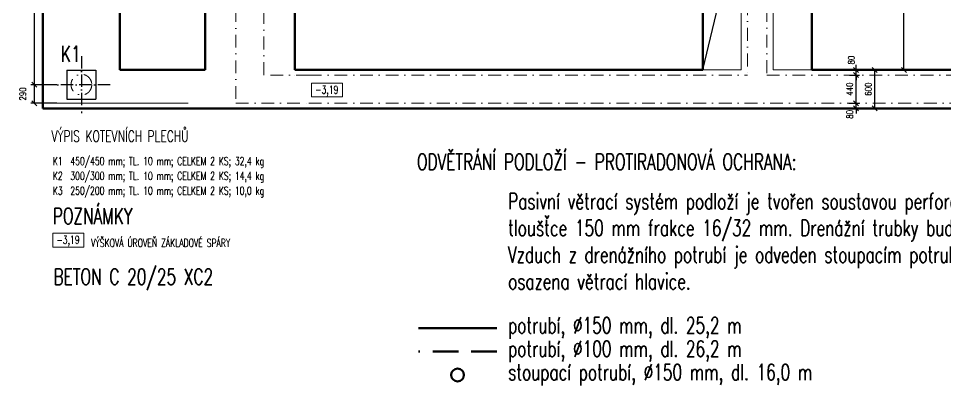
# Model space of a CAD drawing. Header units: millimetres. Extents: x 89194 to 559352, y -753138 to -204019.
# Drawn here: x 333167 to 347636, y -269994 to -264269 of the extents above; entities that cross this region are included whole.
import ezdxf

# ---------------------------------------------------------------- set-up
doc = ezdxf.new("R2010")
doc.units = ezdxf.units.MM
doc.header["$LTSCALE"] = 400
doc.header["$PDMODE"] = 3
for name, pattern in [('ACAD_ISO10W100', [18, 12, -3, 0, -3]), ('DASHDOT', [1, 0.5, -0.25, 0, -0.25]), ('DASHED', [0.75, 0.5, -0.25])]:
    doc.linetypes.add(name, pattern=pattern)
doc.layers.add('obrys slabý', color=7, linetype='Continuous')
doc.layers.add('čerchovaná', color=1, linetype='ACAD_ISO10W100')
for name, color, linetype, lineweight in [('RG_koty', 7, 'Continuous', 9), ('RG_pohled', 200, 'Continuous', 9), ('RG_popisy', 11, 'Continuous', 9), ('RG_radon_potrubí', 160, 'Continuous', 70), ('RG_zdivo nové', 1, 'Continuous', 50), ('RG_čerch 1', 6, 'DASHDOT', 9), ('text 2.5 mm', 7, 'Continuous', 13), ('text 3.5 mm', 7, 'Continuous', 15)]:
    doc.layers.add(name, color=color, linetype=linetype, lineweight=lineweight)
doc.styles.add('Koty', font='romans.shx', dxfattribs={"width": 0.8})
doc.styles.add('styl 2.5 mm', font='simplex.shx', dxfattribs={"width": 0.7, "height": 0.125})
doc.styles.add('styl 3.5 mm', font='simplex.shx', dxfattribs={"width": 0.7, "height": 0.175})
doc.styles.add('styl 5 mm', font='simplex.shx', dxfattribs={"width": 0.7, "height": 0.25})
doc.dimstyles.new('RG_50_vnitřní', dxfattribs={"dimscale": 50, "dimtxt": 2, "dimasz": 1.6, "dimexe": 1.15, "dimexo": 0, "dimgap": 1, "dimtad": 1, "dimdec": 0, "dimrnd": 5, "dimzin": 0, "dimdsep": 46, "dimtxsty": 'Koty', "dimblk1": 'OBLIQUE', "dimblk2": 'OBLIQUE', "dimsah": 1, "dimcen": 0.09, "dimclrd": 256, "dimclre": 256, "dimclrt": 2, "dimazin": 0, "dimtfac": 1, "dimtdec": 0, "dimtmove": 2, "dimatfit": 3, "dimfxl": 1.15, "dimfxlon": 1, "dimtolj": 1, "dimtzin": 0, "dimarcsym": 0})

# ---------------------------------------------------------------- blocks, each defined once
blk = doc.blocks.new('_Oblique')
at = {"color": 0, "linetype": 'ByBlock', "lineweight": -2}
blk.add_line((-0.5, -0.5), (0.5, 0.5), dxfattribs=at)
blk = doc.blocks.new('*D568')
at = {"layer": 'Defpoints', "color": 0, "transparency": 16777216}
for p in [(346111, -265071), (346532, -265071), (346114, -265671)]:
    blk.add_point(p, dxfattribs=at)
at = {"layer": 'RG_koty', "lineweight": -2, "transparency": 16777216}
for p, q in [((346182, -265071), (346590, -265071)), ((346532, -265671), (346532, -265071)), ((346182, -265671), (346590, -265671))]:
    blk.add_line(p, q, dxfattribs=at)
at = {"layer": 'RG_koty', "lineweight": -2, "transparency": 16777216, "xscale": 80, "yscale": 80, "zscale": 80}
for p, rotation in [((346532, -265071), 90), ((346532, -265671), 270)]:
    blk.add_blockref('_Oblique', p, dxfattribs=dict(at, rotation=rotation))
at = {"layer": 'RG_koty', "color": 2, "transparency": 16777216, "insert": (346432, -265371), "char_height": 100, "attachment_point": 5, "rotation": 90, "style": 'Koty'}
blk.add_mtext('\\A1;600', dxfattribs=at)
blk = doc.blocks.new('*D569')
at = {"layer": 'Defpoints', "color": 0, "transparency": 16777216}
for p in [(346111, -257965), (346989, -257965), (346111, -265071)]:
    blk.add_point(p, dxfattribs=at)
at = {"layer": 'RG_koty', "lineweight": -2, "transparency": 16777216}
for p, q in [((346639, -257965), (347046, -257965)), ((346989, -265071), (346989, -257965)), ((346639, -265071), (347046, -265071))]:
    blk.add_line(p, q, dxfattribs=at)
at = {"layer": 'RG_koty', "lineweight": -2, "transparency": 16777216, "xscale": 80, "yscale": 80, "zscale": 80}
for p, rotation in [((346989, -257965), 90), ((346989, -265071), 270)]:
    blk.add_blockref('_Oblique', p, dxfattribs=dict(at, rotation=rotation))
at = {"layer": 'RG_koty', "color": 2, "transparency": 16777216, "insert": (346889, -261518), "char_height": 100, "attachment_point": 5, "rotation": 90, "style": 'Koty'}
blk.add_mtext('\\A1;7105', dxfattribs=at)
blk = doc.blocks.new('*D570')
at = {"layer": 'Defpoints', "color": 0, "transparency": 16777216}
for p in [(346130, -265591), (346240, -265591), (346130, -265671)]:
    blk.add_point(p, dxfattribs=at)
at = {"layer": 'RG_koty', "lineweight": -2, "transparency": 16777216}
for p, q in [((346240, -265591), (346240, -265511)), ((346130, -265591), (346297, -265591)), ((346240, -265671), (346240, -265591)), ((346130, -265671), (346297, -265671)), ((346240, -265671), (346240, -265751))]:
    blk.add_line(p, q, dxfattribs=at)
at = {"layer": 'RG_koty', "lineweight": -2, "transparency": 16777216, "xscale": 80, "yscale": 80, "zscale": 80}
for p, rotation in [((346240, -265591), 270), ((346240, -265671), 90)]:
    blk.add_blockref('_Oblique', p, dxfattribs=dict(at, rotation=rotation))
at = {"layer": 'RG_koty', "color": 2, "transparency": 16777216, "insert": (346143, -265764), "char_height": 100, "attachment_point": 5, "rotation": 90, "style": 'Koty'}
blk.add_mtext('\\A1;80', dxfattribs=at)
blk = doc.blocks.new('*D571')
at = {"layer": 'Defpoints', "color": 0, "transparency": 16777216}
for p in [(346141, -265150), (346240, -265150), (346130, -265591)]:
    blk.add_point(p, dxfattribs=at)
at = {"layer": 'RG_koty', "lineweight": -2, "transparency": 16777216}
for p, q in [((346141, -265150), (346297, -265150)), ((346240, -265591), (346240, -265150)), ((346130, -265591), (346297, -265591))]:
    blk.add_line(p, q, dxfattribs=at)
at = {"layer": 'RG_koty', "lineweight": -2, "transparency": 16777216, "xscale": 80, "yscale": 80, "zscale": 80}
for p, rotation in [((346240, -265150), 90), ((346240, -265591), 270)]:
    blk.add_blockref('_Oblique', p, dxfattribs=dict(at, rotation=rotation))
at = {"layer": 'RG_koty', "color": 2, "transparency": 16777216, "insert": (346140, -265370), "char_height": 100, "attachment_point": 5, "rotation": 90, "style": 'Koty'}
blk.add_mtext('\\A1;440', dxfattribs=at)
blk = doc.blocks.new('*D572')
at = {"layer": 'Defpoints', "color": 0, "transparency": 16777216}
for p in [(346143, -265071), (346240, -265071), (346141, -265150)]:
    blk.add_point(p, dxfattribs=at)
at = {"layer": 'RG_koty', "lineweight": -2, "transparency": 16777216}
for p, q in [((346143, -265071), (346297, -265071)), ((346240, -265071), (346240, -264991)), ((346240, -265150), (346240, -265071)), ((346141, -265150), (346297, -265150)), ((346240, -265150), (346240, -265230))]:
    blk.add_line(p, q, dxfattribs=at)
at = {"layer": 'RG_koty', "lineweight": -2, "transparency": 16777216, "xscale": 80, "yscale": 80, "zscale": 80}
for p, rotation in [((346240, -265071), 270), ((346240, -265150), 90)]:
    blk.add_blockref('_Oblique', p, dxfattribs=dict(at, rotation=rotation))
at = {"layer": 'RG_koty', "color": 2, "transparency": 16777216, "insert": (346166, -264917), "char_height": 100, "attachment_point": 5, "rotation": 90, "style": 'Koty'}
blk.add_mtext('\\A1;80', dxfattribs=at)
blk = doc.blocks.new('*D602')
at = {"layer": 'Defpoints', "color": 0, "transparency": 16777216}
for p in [(333415, -265301), (333781, -265301), (333781, -265591)]:
    blk.add_point(p, dxfattribs=at)
at = {"layer": 'RG_koty', "lineweight": -2, "transparency": 16777216}
for p, q in [((333765, -265301), (333358, -265301)), ((333415, -265591), (333415, -265301)), ((333765, -265591), (333358, -265591))]:
    blk.add_line(p, q, dxfattribs=at)
at = {"layer": 'RG_koty', "lineweight": -2, "transparency": 16777216, "xscale": 80, "yscale": 80, "zscale": 80}
for p, rotation in [((333415, -265301), 90), ((333415, -265591), 270)]:
    blk.add_blockref('_Oblique', p, dxfattribs=dict(at, rotation=rotation))
at = {"layer": 'RG_koty', "color": 2, "transparency": 16777216, "insert": (333233, -265446), "char_height": 100, "attachment_point": 5, "rotation": 90, "style": 'Koty'}
blk.add_mtext('\\A1;290', dxfattribs=at)
blk = doc.blocks.new('*D603')
at = {"layer": 'Defpoints', "color": 0, "transparency": 16777216}
for p in [(333415, -261480), (333781, -261480), (333781, -265301)]:
    blk.add_point(p, dxfattribs=at)
at = {"layer": 'RG_koty', "lineweight": -2, "transparency": 16777216}
for p, q in [((333765, -261480), (333358, -261480)), ((333415, -265301), (333415, -261480)), ((333765, -265301), (333358, -265301))]:
    blk.add_line(p, q, dxfattribs=at)
at = {"layer": 'RG_koty', "lineweight": -2, "transparency": 16777216, "xscale": 80, "yscale": 80, "zscale": 80}
for p, rotation in [((333415, -261480), 90), ((333415, -265301), 270)]:
    blk.add_blockref('_Oblique', p, dxfattribs=dict(at, rotation=rotation))
at = {"layer": 'RG_koty', "color": 2, "transparency": 16777216, "insert": (333315, -263390), "char_height": 100, "attachment_point": 5, "rotation": 90, "style": 'Koty'}
blk.add_mtext('\\A1;3820', dxfattribs=at)

msp = doc.modelspace()

# ---------------------------------------------------------------- linework, layer by layer
at = {"layer": 'obrys slabý', "ltscale": 0.05}
for p, q in [((343848.3, -265070.7), (344689.2, -261556.2)), ((333923.3, -265075.7), (333923.3, -265525.7)), ((333923.3, -265075.7), (334373.3, -265075.7)), ((334373.3, -265075.7), (334373.3, -265525.7)), ((333923.3, -265525.7), (334373.3, -265525.7))]:
    msp.add_line(p, q, dxfattribs=at)
at = {"layer": 'RG_koty'}
for p, q in [((337742.5, -265277.8), (338224, -265277.8)), ((337742.5, -265493), (337742.5, -265277.8)), ((338224, -265277.8), (338224, -265493)), ((338224, -265493), (337742.5, -265493)), ((335815.9, -265590.7), (333720.8, -265590.7)), ((333703.5, -267620.3), (334184.9, -267620.3)), ((333703.5, -267835.5), (333703.5, -267620.3)), ((334184.9, -267620.3), (334184.9, -267835.5)), ((334184.9, -267835.5), (333703.5, -267835.5))]:
    msp.add_line(p, q, dxfattribs=at)
at = {"layer": 'RG_pohled', "ltscale": 0.05}
for p, q in [((344448.3, -257577.9), (344448.3, -265070.7)), ((344948.3, -257754), (344948.3, -265070.7)), ((343848.3, -265070.7), (344448.3, -265070.7)), ((344948.3, -265070.7), (345548.3, -265070.7))]:
    msp.add_line(p, q, dxfattribs=at)
at = {"layer": 'RG_radon_potrubí'}
msp.add_lwpolyline([(340632.4, -269100.1), (339407.9, -269100.1)], dxfattribs=at)
at = {"layer": 'RG_radon_potrubí', "linetype": 'DASHED', "ltscale": 2}
msp.add_lwpolyline([(340632.4, -269465), (339407.9, -269465)], dxfattribs=at)
at = {"layer": 'RG_radon_potrubí'}
msp.add_circle((340020.1, -269830), 100, dxfattribs=at)
at = {"layer": 'RG_zdivo nové'}
for p, q in [((336078.3, -257930.7), (336078.3, -265070.7)), ((345548.3, -257965.3), (345548.3, -265070.7)), ((337478.3, -265070.7), (337479, -259190.7)), ((343848.3, -259190.7), (343848.3, -265070.7)), ((334748.3, -265070.7), (336078.3, -265070.7)), ((337478.3, -265070.7), (343848.3, -265070.7)), ((345548.3, -265070.7), (351918.3, -265070.7)), ((337478.3, -265150.8), (337478.3, -265150.7)), ((333548.3, -265670.7), (353118.3, -265670.7))]:
    msp.add_line(p, q, dxfattribs=at)
for points in [[(333548.3, -257930.7), (333548.3, -265670.7)], [(334748.3, -257930.7), (334748.3, -265070.7)]]:
    msp.add_lwpolyline(points, dxfattribs=at)
at = {"layer": 'RG_čerch 1'}
for p, q in [((344548.3, -257613.1), (344548.3, -265150.7)), ((344848.3, -257718.8), (344848.3, -265150.2)), ((336558.3, -259320.7), (336558.3, -265590.7)), ((336998.3, -265150.7), (336999, -259320.7)), ((337698.3, -265150.7), (336998.3, -265150.7)), ((337698.3, -265150.7), (344548.3, -265150.7)), ((344848.3, -265150.2), (352298.3, -265150.2)), ((336558.3, -265590.7), (337698.3, -265590.7)), ((337698.3, -265590.7), (352738.3, -265590.7))]:
    msp.add_line(p, q, dxfattribs=at)
msp.add_circle((334148.3, -265300.7), 162, dxfattribs=at)
at = {"layer": 'čerchovaná', "ltscale": 0.04}
for points in [[(334148.3, -264854.2), (334148.3, -265747.2)], [(334594.8, -265300.7), (333701.8, -265300.7)]]:
    msp.add_lwpolyline(points, dxfattribs=at)

# ---------------------------------------------------------------- texts
at = {"layer": 'RG_koty', "style": 'styl 2.5 mm', "width": 0.7}
for p in [(337799.6, -265441.3), (333760.6, -267783.8)]:
    msp.add_text('-3,19', height=125, dxfattribs=at).set_placement(p)
at = {"layer": 'RG_popisy', "style": 'styl 5 mm', "width": 0.7}
for s, p in [('K1', (333829.7, -264946.3)), ('ODVĚTRÁNÍ PODLOŽÍ - PROTIRADONOVÁ OCHRANA:', (339386.5, -266630)), ('POZNÁMKY', (333702.1, -267475.8)), ('BETON C 20/25 XC2', (333714.7, -268422.5))]:
    msp.add_text(s, height=250, dxfattribs=at).set_placement(p)
at = {"layer": 'RG_popisy', "char_height": 250, "attachment_point": 1, "style": 'styl 5 mm'}
for s, width, insert in [('Pasivní větrací systém podloží je tvořen soustavou perforovaných drenážních trub - uložit do souvislé drenážní vrstvy o nejmenší tloušťce 150 mm frakce 16/32 mm. Drenážní trubky budou shora chráněny proti proražení štěrkem geotextilií. \\PVzduch z drenážního potrubí je odveden stoupacím potrubím (není perforované) o průměru 150 mm nad střechou domu, kde je osazena větrací hlavice.', 17080.249, (340810, -266994.7)), ('potrubí, %%C150 mm, dl. 25,2 m', 8440.276, (340810, -268931.1)), ('potrubí, %%C100 mm, dl. 26,2 m', 8440.276, (340810, -269296)), ('stoupací potrubí, %%C150 mm, dl. 16,0 m', 8440.276, (340810, -269660.9))]:
    msp.add_mtext_dynamic_manual_height_columns(s, width=width, gutter_width=500, heights=[0], dxfattribs=dict(at, insert=insert))
at = {"layer": 'text 2.5 mm', "ltscale": 0.5, "style": 'styl 2.5 mm', "width": 0.7}
for s, p in [('K1  450/450 mm; TL. 10 mm; CELKEM 2 KS; 32,4 kg', (333701.8, -266555.3)), ('K2  300/300 mm; TL. 10 mm; CELKEM 2 KS; 14,4 kg', (333701.8, -266786.3)), ('K3  250/200 mm; TL. 10 mm; CELKEM 2 KS; 10,0 kg', (333701.8, -267017.3)), ('VÝŠKOVÁ ÚROVEŇ ZÁKLADOVÉ SPÁRY', (334299.6, -267832.4))]:
    msp.add_text(s, height=125, dxfattribs=at).set_placement(p)
at = {"layer": 'text 3.5 mm', "ltscale": 0.5, "style": 'styl 3.5 mm', "width": 0.7}
msp.add_text('VÝPIS KOTEVNÍCH PLECHŮ', height=175, dxfattribs=at).set_placement((333679.9, -266192.1))

# ---------------------------------------------------------------- dimensions: what is measured, and where the dimension line sits
at = {"layer": 'RG_koty'}
for base, p1, p2, picture, middle in [((346988.7, -257965.3), (346111, -265070.7), (346111, -257965.3), '*D569', (346888.7, -261518)), ((333415, -261479.7), (333780.5, -265300.7), (333780.5, -261479.7), '*D603', (333315, -263390.2)), ((346532.3, -265070.7), (346114.1, -265670.7), (346111, -265070.7), '*D568', (346432.3, -265370.7)), ((333415, -265300.7), (333780.5, -265590.7), (333780.5, -265300.7), '*D602', (333232.5, -265445.7))]:
    dim = msp.add_linear_dim(base=base, p1=p1, p2=p2, angle=90, dimstyle='RG_50_vnitřní', override={"dimfxl": 7}, dxfattribs=at)
    dim.commit()
    dim.dimension.update_dxf_attribs({"geometry": picture, "text_midpoint": middle})
dim = msp.add_linear_dim(base=(346239.6, -265070.7), p1=(346140.9, -265150.2), p2=(346143.1, -265070.7), angle=90, text='80', dimstyle='RG_50_vnitřní', override={"dimfxl": 7}, dxfattribs=at)
dim.commit()
dim.dimension.update_dxf_attribs({"geometry": '*D572', "text_midpoint": (346166.3, -264917.1), "dimtype": 160})
dim = msp.add_linear_dim(base=(346239.6, -265150.2), p1=(346130, -265590.7), p2=(346140.9, -265150.2), angle=90, text='440', dimstyle='RG_50_vnitřní', override={"dimfxl": 7}, dxfattribs=at)
dim.commit()
dim.dimension.update_dxf_attribs({"geometry": '*D571', "text_midpoint": (346139.6, -265370.4)})
dim = msp.add_linear_dim(base=(346239.6, -265590.7), p1=(346130, -265670.7), p2=(346130, -265590.7), angle=90, dimstyle='RG_50_vnitřní', override={"dimfxl": 7}, dxfattribs=at)
dim.commit()
dim.dimension.update_dxf_attribs({"geometry": '*D570', "text_midpoint": (346143.2, -265763.6), "dimtype": 160})

doc.saveas('drawing.dxf')
